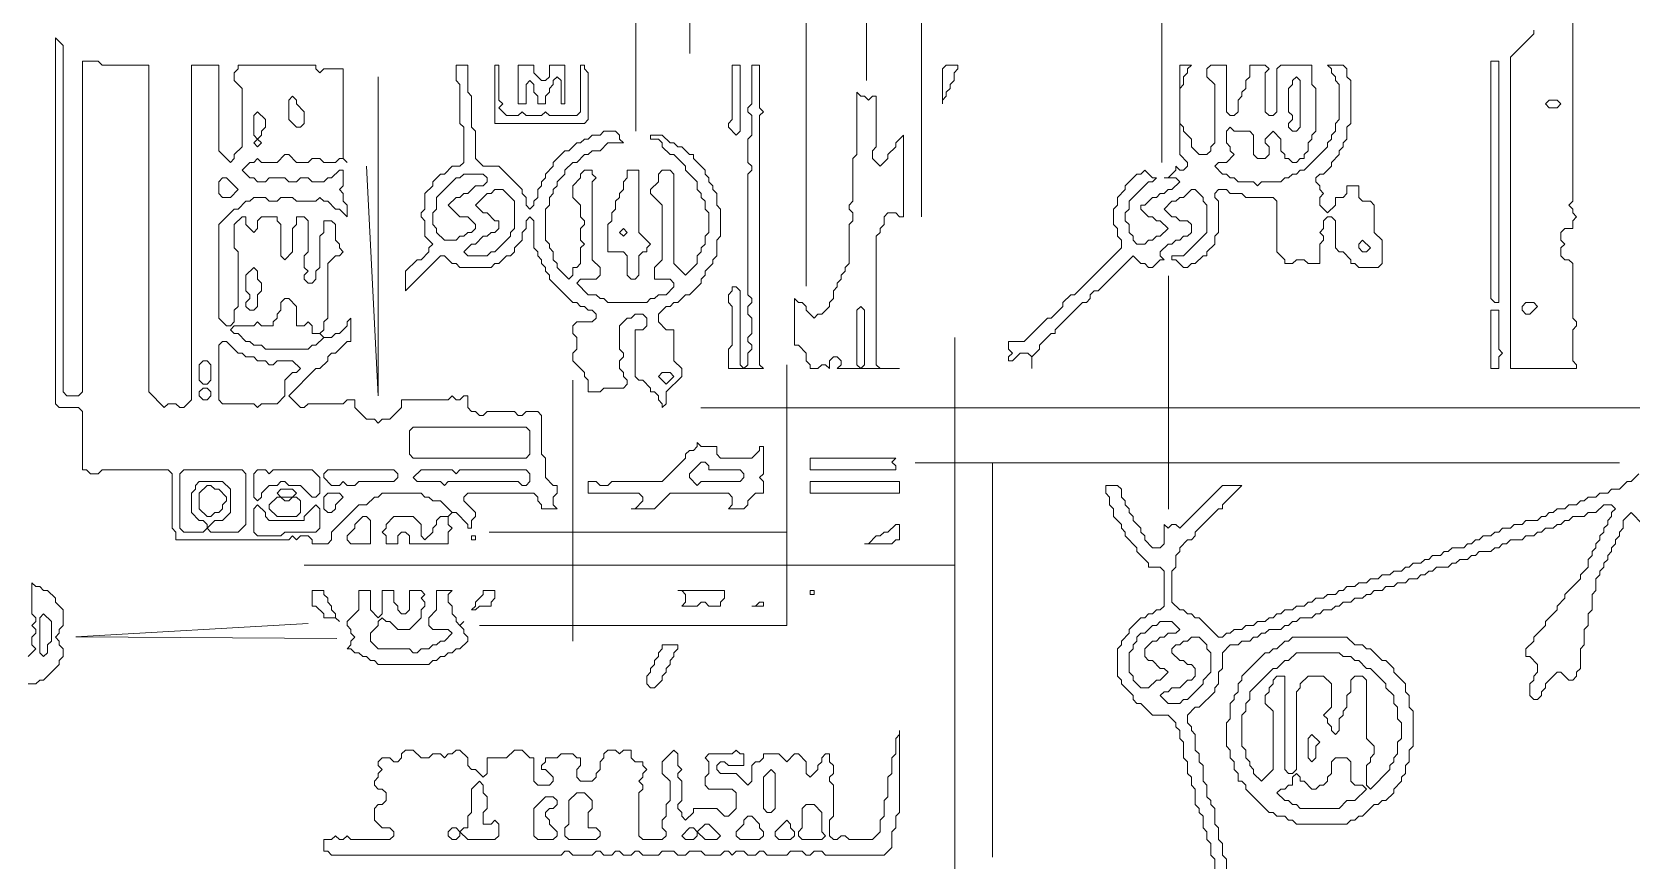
# Model space of a CAD drawing. Header units: millimetres. Extents: x 4 to 412, y 4 to 290.
# Drawn here: x 279.54 to 315.53, y 135.98 to 154.61 of the extents above; entities that cross this region are included whole.
import ezdxf

# ---------------------------------------------------------------- set-up
doc = ezdxf.new("R2010")
doc.units = ezdxf.units.MM
for name, color, linetype, lineweight in [('TRACE_CURVE', 6, 'Continuous', 0), ('TRACE_STRAIGHT', 5, 'Continuous', 0), ('TRACE_TEXT_SYMBOL', 6, 'Continuous', 0)]:
    doc.layers.add(name, color=color, linetype=linetype, lineweight=lineweight)

msp = doc.modelspace()

# ---------------------------------------------------------------- linework, layer by layer
at = {"layer": 'TRACE_CURVE', "color": 6}
for points in [[(313.341, 154.656), (313.341, 154.569), (312.815, 154.043), (312.815, 147.037), (314.304, 147.037), (314.304, 147.125), (314.217, 147.212), (314.217, 147.913), (314.304, 148.001), (314.304, 148.088), (314.217, 148.176), (314.217, 149.402), (314.129, 149.489), (314.042, 149.489), (313.954, 149.577), (313.954, 149.752), (314.042, 149.84), (313.954, 149.927), (313.954, 150.102), (314.042, 150.19), (314.217, 150.19), (314.217, 150.365), (314.304, 150.453), (314.217, 150.54), (314.217, 150.628), (314.129, 150.715), (314.217, 150.803), (314.217, 154.919)], [(304.583, 143.272), (304.496, 143.359), (304.496, 143.447), (304.321, 143.622), (304.321, 143.709), (304.233, 143.797), (304.233, 143.885), (304.146, 143.972), (304.146, 144.06), (304.058, 144.147), (304.058, 144.322), (303.97, 144.41), (303.708, 144.41), (303.708, 144.235), (303.795, 144.147), (303.795, 143.972), (303.883, 143.885), (303.883, 143.709), (304.058, 143.534), (304.058, 143.447), (304.146, 143.359), (304.146, 143.272), (304.408, 143.009), (304.408, 142.921), (304.671, 142.659), (304.671, 142.571), (304.934, 142.571), (305.021, 142.483), (305.021, 141.695), (304.934, 141.608), (304.846, 141.608), (304.759, 141.52), (304.671, 141.52), (304.583, 141.433), (304.496, 141.433), (304.233, 141.17), (304.233, 141.082), (304.058, 140.907), (304.058, 140.82), (303.97, 140.732), (303.97, 140.119), (304.058, 140.031), (304.058, 139.944), (304.321, 139.681), (304.321, 139.593), (304.408, 139.506), (304.496, 139.506), (304.759, 139.243), (305.109, 139.243), (305.284, 139.068), (305.284, 138.98), (305.372, 138.893), (305.372, 138.718), (305.459, 138.63), (305.459, 138.28), (305.547, 138.192), (305.547, 137.93), (305.634, 137.842), (305.634, 137.667), (305.722, 137.579), (305.722, 137.229), (305.81, 137.141), (305.81, 137.054), (305.897, 136.966)], [(309.926, 142.396), (309.838, 142.308), (309.663, 142.308), (309.575, 142.221), (309.4, 142.221), (309.312, 142.133), (309.137, 142.133), (309.05, 142.046), (308.962, 142.046), (308.875, 141.958), (308.699, 141.958), (308.612, 141.87), (308.437, 141.87), (308.349, 141.783), (308.262, 141.783), (308.174, 141.695), (307.999, 141.695), (307.911, 141.608), (307.736, 141.608), (307.649, 141.52), (307.561, 141.52), (307.473, 141.433), (307.386, 141.433), (307.298, 141.345), (307.123, 141.345), (307.036, 141.257), (306.86, 141.257), (306.773, 141.17), (306.598, 141.17), (306.51, 141.082), (306.423, 141.082), (306.335, 140.995), (306.247, 140.995), (305.81, 141.433), (305.722, 141.433), (305.634, 141.52), (305.547, 141.52), (305.459, 141.608), (305.372, 141.608), (305.196, 141.783), (305.196, 142.483), (305.284, 142.571), (305.284, 142.834), (305.372, 142.921), (305.372, 143.009), (305.547, 143.184), (305.634, 143.184), (305.722, 143.272), (305.722, 143.359), (306.247, 143.885), (306.335, 143.885), (306.335, 143.972), (306.773, 144.41), (306.335, 144.41), (305.372, 143.447), (305.284, 143.534), (305.196, 143.534), (305.109, 143.447), (305.021, 143.534), (305.021, 143.096), (304.934, 143.009), (304.759, 143.009), (304.583, 143.184), (304.583, 143.272)], [(315.705, 144.673), (315.53, 144.498), (315.443, 144.498), (315.268, 144.322), (315.092, 144.322), (315.005, 144.235), (314.83, 144.235), (314.742, 144.147), (314.567, 144.147), (314.479, 144.06), (314.392, 144.06), (314.304, 143.972), (314.129, 143.972), (314.042, 143.885), (313.866, 143.885), (313.779, 143.797), (313.691, 143.797), (313.604, 143.709), (313.516, 143.709), (313.428, 143.622), (313.166, 143.622), (313.078, 143.534), (312.903, 143.534), (312.815, 143.447), (312.64, 143.447), (312.553, 143.359), (312.465, 143.359), (312.378, 143.272), (312.202, 143.272), (312.115, 143.184), (312.027, 143.184), (311.94, 143.096), (311.852, 143.096), (311.765, 143.009), (311.502, 143.009), (311.414, 142.921), (311.327, 142.921), (311.239, 142.834), (311.064, 142.834), (310.976, 142.746), (310.889, 142.746), (310.801, 142.659), (310.626, 142.659), (310.539, 142.571), (310.451, 142.571), (310.363, 142.483), (310.188, 142.483), (310.101, 142.396), (309.926, 142.396)], [(312.64, 143.096), (312.728, 143.096), (312.815, 143.184), (313.078, 143.184), (313.166, 143.272), (313.341, 143.272), (313.428, 143.359), (313.516, 143.359), (313.604, 143.447), (313.779, 143.447), (313.866, 143.534), (313.954, 143.534), (314.042, 143.622), (314.129, 143.622), (314.217, 143.709), (314.479, 143.709), (314.567, 143.797), (314.742, 143.797), (314.917, 143.972), (315.092, 143.972), (315.18, 143.885), (315.092, 143.797), (315.092, 143.709), (315.005, 143.622), (315.005, 143.534), (314.917, 143.447), (314.917, 143.359), (314.83, 143.272), (314.83, 143.184), (314.742, 143.096), (314.742, 143.009), (314.655, 142.921), (314.655, 142.834), (314.567, 142.746), (314.567, 142.571), (314.392, 142.396), (314.392, 142.308), (314.042, 141.958), (314.042, 141.87), (313.866, 141.695), (313.866, 141.608), (313.604, 141.345), (313.604, 141.257), (313.341, 140.995), (313.341, 140.907), (313.166, 140.732), (313.166, 140.557), (313.253, 140.557), (313.428, 140.382), (313.428, 140.206), (313.341, 140.119), (313.341, 140.031), (313.253, 139.944), (313.253, 139.681), (313.341, 139.593), (313.428, 139.593), (313.516, 139.681), (313.516, 139.769), (313.604, 139.856), (313.604, 139.944), (313.866, 140.206), (313.954, 140.206), (314.129, 140.031), (314.217, 140.031)], [(314.217, 140.031), (314.304, 140.119), (314.304, 140.206), (314.392, 140.294), (314.392, 140.732), (314.479, 140.82), (314.479, 141.17), (314.567, 141.257), (314.567, 141.52), (314.655, 141.608), (314.655, 141.958), (314.742, 142.046), (314.742, 142.308), (314.83, 142.396), (314.83, 142.483), (314.917, 142.571), (314.917, 142.659), (315.005, 142.746), (315.005, 142.834), (315.092, 142.921), (315.092, 143.009), (315.18, 143.096), (315.18, 143.184), (315.268, 143.272), (315.268, 143.359), (315.355, 143.447), (315.355, 143.622), (315.53, 143.797), (315.793, 143.534)], [(305.634, 138.98), (305.547, 139.068), (305.547, 139.243), (305.722, 139.418), (305.81, 139.418), (306.16, 139.769), (306.16, 139.856), (306.247, 139.944), (306.247, 140.206), (306.335, 140.294), (306.335, 140.644), (306.51, 140.82), (306.685, 140.82), (306.773, 140.907), (306.948, 140.907), (307.036, 140.995), (307.123, 140.995), (307.211, 141.082), (307.298, 141.082), (307.386, 141.17), (307.649, 141.17), (307.736, 141.257), (307.824, 141.257), (307.911, 141.345), (307.999, 141.345), (308.086, 141.433), (308.349, 141.433), (308.437, 141.52), (308.524, 141.52), (308.612, 141.608), (308.787, 141.608), (308.875, 141.695), (308.962, 141.695), (309.05, 141.783), (309.225, 141.783), (309.312, 141.87), (309.488, 141.87), (309.575, 141.958), (309.663, 141.958), (309.75, 142.046), (309.926, 142.046), (310.013, 142.133), (310.188, 142.133), (310.276, 142.221), (310.451, 142.221), (310.539, 142.308), (310.714, 142.308), (310.801, 142.396), (310.889, 142.396), (310.976, 142.483), (311.064, 142.483), (311.152, 142.571), (311.414, 142.571), (311.502, 142.659), (311.589, 142.659), (311.677, 142.746), (311.852, 142.746), (311.94, 142.834), (312.027, 142.834), (312.115, 142.921), (312.378, 142.921), (312.465, 143.009), (312.553, 143.009), (312.64, 143.096)], [(306.423, 135.74), (306.423, 136.003), (306.335, 136.09), (306.335, 136.353), (306.247, 136.441), (306.247, 136.704), (306.16, 136.791), (306.16, 137.141), (306.072, 137.229), (306.072, 137.317), (305.985, 137.404), (305.985, 137.667), (305.897, 137.754), (305.897, 138.105), (305.81, 138.192), (305.81, 138.367), (305.722, 138.455), (305.722, 138.805), (305.634, 138.893), (305.634, 138.98)], [(305.897, 136.966), (305.897, 136.704), (305.985, 136.616), (305.985, 136.441), (306.072, 136.353), (306.072, 136.09), (306.16, 136.003), (306.16, 135.74)]]:
    msp.add_lwpolyline(points, dxfattribs=at)
for points in [[(313.604, 152.992), (313.691, 153.08), (313.866, 153.08), (313.954, 152.992), (313.866, 152.905), (313.691, 152.905)], [(313.078, 148.438), (313.166, 148.526), (313.341, 148.526), (313.428, 148.438), (313.253, 148.263), (313.166, 148.263), (313.078, 148.351)], [(304.846, 141.257), (304.934, 141.345), (305.196, 141.345), (305.372, 141.17), (305.284, 141.082), (305.109, 141.082), (305.021, 140.995), (304.934, 140.995), (304.846, 140.907), (304.759, 140.907), (304.583, 140.732), (304.583, 140.557), (304.671, 140.469), (304.759, 140.469), (304.934, 140.294), (305.021, 140.294), (305.109, 140.206), (304.934, 140.031), (304.846, 140.031), (304.671, 139.856), (304.496, 139.856), (304.321, 140.031), (304.321, 140.119), (304.233, 140.206), (304.233, 140.644), (304.321, 140.732), (304.321, 140.82), (304.408, 140.907), (304.408, 140.995), (304.496, 141.082), (304.583, 141.082), (304.759, 141.257)], [(305.547, 140.907), (305.634, 140.995), (305.81, 140.995), (305.985, 140.82), (305.985, 140.732), (306.072, 140.644), (306.072, 140.206), (305.897, 140.031), (305.897, 139.944), (305.547, 139.593), (305.459, 139.593), (305.372, 139.506), (305.109, 139.506), (304.934, 139.681), (305.021, 139.769), (305.109, 139.769), (305.196, 139.856), (305.372, 139.856), (305.547, 140.031), (305.634, 140.031), (305.722, 140.119), (305.722, 140.294), (305.634, 140.382), (305.547, 140.382), (305.459, 140.469), (305.372, 140.469), (305.196, 140.644), (305.196, 140.732), (305.284, 140.82), (305.372, 140.82), (305.459, 140.907)]]:
    msp.add_lwpolyline(points, close=True, dxfattribs=at)
at = {"layer": 'TRACE_STRAIGHT', "color": 5}
for p, q in [((296.96, 171.996), (296.96, 148.894)), ((304.973, 171.164), (304.973, 151.678)), ((293.131, 169.035), (293.131, 152.379)), ((294.343, 169.04), (294.343, 154.131)), ((298.325, 165.165), (298.325, 153.518)), ((299.557, 162.713), (299.557, 150.451)), ((287.331, 153.605), (287.331, 146.424)), ((287.069, 151.591), (287.331, 146.424)), ((305.118, 149.128), (305.118, 143.873)), ((300.311, 147.738), (300.311, 106.403)), ((296.527, 147.125), (296.527, 141.257)), ((291.71, 146.775), (291.71, 140.907)), ((294.593, 146.159), (322.799, 146.159)), ((299.417, 144.916), (315.268, 144.916)), ((301.16, 144.916), (301.16, 136.048)), ((289.827, 143.359), (296.527, 143.359)), ((285.667, 142.615), (300.311, 142.615)), ((280.526, 141.001), (285.755, 141.301)), ((289.608, 141.257), (296.527, 141.257)), ((280.526, 141.001), (286.396, 140.968))]:
    msp.add_line(p, q, dxfattribs=at)
at = {"layer": 'TRACE_TEXT_SYMBOL', "color": 6}
for points in [[(280.063, 154.481), (280.063, 146.249), (280.15, 146.162), (280.588, 146.162), (280.676, 146.074), (280.676, 144.76), (280.763, 144.76), (280.851, 144.673), (281.026, 144.673), (281.114, 144.76), (282.602, 144.76), (282.69, 144.673), (282.69, 143.447), (282.777, 143.359), (282.777, 143.184), (285.317, 143.184), (285.405, 143.272), (285.492, 143.184), (285.58, 143.272), (285.755, 143.272), (285.843, 143.184), (285.843, 143.096), (286.193, 143.096), (286.28, 143.184), (286.28, 143.359), (286.893, 143.972), (287.069, 143.972), (287.244, 144.147), (287.331, 144.147), (287.419, 144.235), (288.295, 144.235), (288.382, 144.147), (288.47, 144.147), (288.557, 144.06), (288.733, 144.06), (288.995, 143.797), (288.908, 143.709), (288.733, 143.709), (288.645, 143.622), (288.645, 143.534), (288.557, 143.447), (288.557, 143.359), (288.382, 143.184), (288.295, 143.272), (288.295, 143.534), (288.12, 143.709), (287.682, 143.709), (287.506, 143.534), (287.506, 143.447), (287.419, 143.359), (287.506, 143.272), (287.506, 143.096), (287.769, 143.096), (287.769, 143.272), (287.857, 143.359), (287.944, 143.359), (288.032, 143.272), (288.032, 143.096), (288.908, 143.096), (288.908, 143.359), (288.995, 143.447), (288.908, 143.534), (288.908, 143.709), (288.995, 143.797)], [(285.93, 153.868), (284.179, 153.868), (284.179, 153.781), (284.091, 153.693), (284.091, 153.518), (284.266, 153.343), (284.266, 152.029), (284.091, 151.854), (284.091, 151.766), (284.004, 151.679), (283.741, 151.941), (283.741, 153.868), (283.128, 153.868), (283.128, 146.337), (282.953, 146.162), (282.865, 146.162), (282.777, 146.249), (282.602, 146.249), (282.515, 146.162), (282.164, 146.512), (282.164, 153.868), (281.114, 153.868), (281.026, 153.956), (280.676, 153.956), (280.676, 146.512), (280.588, 146.424), (280.325, 146.424), (280.238, 146.512), (280.238, 154.306), (280.063, 154.481)], [(283.741, 148.176), (283.741, 150.278), (284.091, 150.628), (284.179, 150.628), (284.354, 150.803), (284.441, 150.803), (284.529, 150.891), (284.792, 150.891), (284.879, 150.803), (285.054, 150.803), (285.142, 150.891), (285.405, 150.891), (285.492, 150.803), (285.93, 150.803), (286.018, 150.891), (286.105, 150.803), (286.193, 150.803), (286.368, 150.628), (286.456, 150.628), (286.631, 150.453), (286.631, 150.715), (286.543, 150.803), (286.543, 150.978), (286.456, 151.066), (286.543, 151.153), (286.543, 151.504), (286.456, 151.504), (286.28, 151.328), (286.193, 151.328), (286.105, 151.241), (285.843, 151.241), (285.755, 151.328), (285.58, 151.328), (285.492, 151.241), (285.317, 151.241), (285.23, 151.328), (284.879, 151.328), (284.792, 151.241), (284.617, 151.241), (284.529, 151.328), (284.441, 151.328), (284.266, 151.504), (284.441, 151.679), (284.529, 151.679), (284.617, 151.766), (284.704, 151.679), (285.054, 151.679), (285.23, 151.854), (285.317, 151.854), (285.492, 151.679), (285.755, 151.679), (285.843, 151.766), (286.018, 151.766), (286.105, 151.679), (286.368, 151.679), (286.456, 151.766), (286.543, 151.766), (286.631, 151.679), (286.543, 151.766), (286.543, 153.781), (286.105, 153.781), (286.018, 153.693), (285.93, 153.781), (285.93, 153.868)], [(289.083, 153.868), (289.083, 153.518), (289.17, 153.43), (289.17, 152.554), (289.258, 152.467), (289.258, 151.679), (289.17, 151.591), (288.995, 151.591), (288.82, 151.416), (288.733, 151.416), (288.557, 151.241), (288.557, 151.153), (288.382, 150.978), (288.382, 150.628), (288.295, 150.54), (288.295, 150.453), (288.382, 150.365), (288.382, 150.015), (288.557, 149.84), (288.47, 149.752), (288.47, 149.665), (288.295, 149.489), (288.207, 149.489), (287.944, 149.227), (287.944, 148.789), (288.733, 149.577), (288.82, 149.577), (288.995, 149.402), (289.083, 149.402), (289.17, 149.314), (289.871, 149.314), (289.959, 149.402), (290.046, 149.402), (290.221, 149.577), (290.309, 149.577), (290.396, 149.665), (290.396, 149.752), (290.572, 149.927), (290.572, 150.102), (290.659, 150.19), (290.659, 150.365), (290.747, 150.453), (290.834, 150.365), (290.834, 149.752), (290.922, 149.665), (290.922, 149.577), (291.009, 149.489), (291.009, 149.402), (291.097, 149.314), (291.097, 149.227), (291.185, 149.139), (291.185, 149.051), (291.71, 148.526), (291.798, 148.526), (291.885, 148.438), (291.973, 148.438), (292.06, 148.351), (292.148, 148.351), (292.236, 148.263), (292.236, 148.176), (292.148, 148.088), (291.798, 148.088), (291.71, 148.001), (291.71, 147.825)], [(291.973, 152.204), (291.885, 152.117), (291.798, 152.117), (291.622, 151.941), (291.535, 151.941), (291.272, 151.679), (291.272, 151.591), (291.097, 151.416), (291.097, 151.328), (291.009, 151.241), (291.009, 151.153), (290.922, 151.066), (290.922, 150.891), (290.834, 150.803), (290.834, 150.715), (290.747, 150.628), (290.659, 150.715), (290.659, 150.891), (290.572, 150.978), (290.572, 151.066), (290.046, 151.591), (289.696, 151.591), (289.521, 151.766), (289.521, 152.379), (289.433, 152.467), (289.433, 153.167), (289.346, 153.255), (289.346, 153.868), (289.083, 153.868)], [(305.372, 153.868), (305.372, 151.854), (305.547, 151.679), (305.547, 151.591), (305.459, 151.504), (305.372, 151.504), (305.284, 151.591), (305.284, 151.504), (305.109, 151.328), (305.021, 151.328), (305.284, 151.328), (305.372, 151.241), (305.196, 151.066), (305.109, 151.066), (305.021, 150.978), (304.934, 150.978), (304.846, 150.891), (304.759, 150.891), (304.583, 150.715), (304.496, 150.715), (304.496, 150.628), (304.671, 150.453), (304.759, 150.453), (304.846, 150.365), (304.934, 150.365), (305.109, 150.19), (304.934, 150.015), (304.846, 150.015), (304.759, 149.927), (304.671, 149.927), (304.583, 149.84), (304.408, 149.84), (304.321, 149.927), (304.321, 150.015), (304.233, 150.102), (304.233, 150.278), (304.146, 150.365), (304.146, 150.54), (304.233, 150.628), (304.233, 150.803), (304.671, 151.241), (304.759, 151.241), (304.846, 151.328), (304.759, 151.328), (304.583, 151.504), (304.496, 151.416), (304.408, 151.416), (304.146, 151.153), (304.146, 151.066), (303.97, 150.891), (303.97, 150.715), (303.883, 150.628), (303.883, 150.278), (303.97, 150.19), (303.97, 150.015), (304.058, 149.927), (304.058, 149.752), (303.007, 148.701), (302.92, 148.701), (302.744, 148.526), (302.744, 148.438), (302.482, 148.176), (302.394, 148.176), (301.869, 147.65)], [(307.649, 151.941), (307.736, 151.854), (307.736, 151.766), (307.824, 151.766), (307.911, 151.679), (307.999, 151.679), (308.086, 151.766), (308.174, 151.766), (308.174, 151.854), (308.262, 151.941), (308.262, 152.117), (308.349, 152.204), (308.349, 152.292), (308.437, 152.379), (308.437, 153.343), (308.349, 153.43), (308.349, 153.868), (307.649, 153.868), (307.561, 153.781), (307.561, 152.817), (307.473, 152.73), (307.386, 152.73), (307.298, 152.817), (307.298, 153.693), (307.386, 153.781), (307.298, 153.868), (306.948, 153.868), (306.948, 153.605), (306.86, 153.518), (306.86, 153.343), (306.773, 153.255), (306.773, 153.167), (306.685, 153.08), (306.685, 152.817), (306.598, 152.73), (306.51, 152.73), (306.423, 152.817), (306.423, 153.868), (306.072, 153.868), (305.985, 153.781), (305.985, 153.605), (306.16, 153.43), (306.16, 152.117), (306.072, 152.029), (306.072, 151.941), (305.985, 151.854), (305.81, 151.854), (305.634, 152.029), (305.634, 152.204), (305.459, 152.379), (305.459, 152.467), (305.372, 152.554), (305.372, 153.343), (305.459, 153.43), (305.459, 153.605), (305.547, 153.693), (305.547, 153.781), (305.634, 153.868), (305.372, 153.868)], [(308.612, 151.416), (308.787, 151.591), (308.787, 151.679), (308.962, 151.854), (308.962, 151.941), (309.05, 152.029), (309.05, 152.117), (309.137, 152.204), (309.137, 152.467), (309.225, 152.554), (309.225, 153.518), (309.137, 153.605), (309.137, 153.781), (309.05, 153.868), (308.699, 153.868), (308.787, 153.781), (308.787, 153.693), (308.875, 153.605), (308.875, 153.518), (308.962, 153.43), (308.962, 152.642), (308.875, 152.554), (308.875, 152.379), (308.787, 152.292), (308.787, 152.204), (308.699, 152.117), (308.699, 152.029), (308.174, 151.504), (308.086, 151.504), (307.999, 151.416), (307.911, 151.416), (307.824, 151.328), (307.736, 151.328), (307.649, 151.241), (307.211, 151.241), (307.123, 151.153), (307.036, 151.241), (306.685, 151.241), (306.598, 151.328), (306.51, 151.328), (306.423, 151.416), (306.335, 151.416), (306.16, 151.591), (306.247, 151.679), (306.423, 151.679), (306.598, 151.854), (306.51, 151.941), (306.51, 152.029), (306.423, 152.117), (306.423, 152.379), (306.51, 152.467), (306.598, 152.379), (306.948, 152.379), (307.036, 152.292), (307.036, 151.854), (307.123, 151.766), (307.298, 151.766), (307.386, 151.854), (307.386, 152.029), (307.298, 152.117), (307.298, 152.204), (307.473, 152.379), (307.649, 152.204), (307.649, 151.941)], [(298.103, 153.255), (298.103, 151.854), (298.015, 151.766), (298.015, 150.803), (297.928, 150.715), (297.928, 150.628), (298.015, 150.54), (298.015, 150.365), (297.928, 150.278), (297.928, 149.402), (297.84, 149.314), (297.84, 149.227), (297.753, 149.139), (297.753, 149.051), (297.665, 148.964), (297.665, 148.876), (297.578, 148.789), (297.578, 148.614), (297.49, 148.526), (297.49, 148.438), (297.315, 148.263), (297.227, 148.263), (297.14, 148.176), (296.965, 148.351), (296.965, 148.438), (296.877, 148.526), (296.789, 148.526), (296.702, 148.614), (296.702, 147.563), (296.789, 147.563), (296.965, 147.388), (296.965, 147.212), (297.052, 147.125), (297.052, 147.037), (297.227, 147.037), (297.315, 147.125), (297.402, 147.125), (297.49, 147.037), (297.49, 147.212), (297.578, 147.3), (297.665, 147.3), (297.753, 147.212), (297.753, 147.125), (297.665, 147.037), (299.066, 147.037), (298.628, 147.037), (298.541, 147.125), (298.541, 150.015), (298.628, 150.102), (298.628, 150.19), (298.716, 150.278), (298.716, 150.453), (298.804, 150.54), (298.979, 150.54), (299.066, 150.453), (299.154, 150.453), (299.154, 152.292), (298.979, 152.117), (298.979, 152.029), (298.804, 151.854), (298.804, 151.766), (298.628, 151.591), (298.453, 151.766), (298.453, 151.941)], [(298.453, 151.941), (298.541, 152.029), (298.541, 153.167), (298.453, 153.167), (298.366, 153.08), (298.278, 153.167), (298.191, 153.167), (298.103, 153.255)], [(292.411, 148.614), (292.323, 148.614), (292.236, 148.701), (292.06, 148.701), (291.798, 148.964), (291.885, 149.051), (292.236, 149.051), (292.323, 149.139), (292.323, 149.314), (292.148, 149.489), (292.148, 151.241), (292.236, 151.328), (292.148, 151.416), (292.148, 151.504), (291.973, 151.504), (291.885, 151.416), (291.885, 151.328), (291.71, 151.153), (291.71, 150.891), (291.885, 150.715), (291.885, 150.453), (291.973, 150.365), (291.973, 150.278), (291.885, 150.19), (291.885, 149.927), (291.973, 149.84), (291.885, 149.752), (291.885, 149.402), (291.798, 149.314), (291.71, 149.314), (291.71, 149.139), (291.622, 149.051), (291.36, 149.314), (291.36, 149.402), (291.272, 149.489), (291.272, 149.665), (291.185, 149.752), (291.185, 149.84), (291.097, 149.927), (291.097, 150.628), (291.185, 150.715), (291.185, 150.891), (291.272, 150.978), (291.272, 151.066), (291.36, 151.153), (291.36, 151.241), (291.535, 151.416), (291.535, 151.504), (291.71, 151.679), (291.798, 151.679), (291.973, 151.854), (292.06, 151.854), (292.148, 151.941), (292.323, 151.941), (292.498, 152.117), (292.849, 152.117), (292.761, 152.204), (292.761, 152.292), (292.673, 152.379), (292.411, 152.379), (292.323, 152.292), (292.148, 152.292), (292.06, 152.204), (291.973, 152.204)], [(295.038, 150.015), (295.038, 150.628), (294.95, 150.715), (294.95, 150.978), (294.863, 151.066), (294.863, 151.153), (294.775, 151.241), (294.775, 151.328), (294.688, 151.416), (294.688, 151.504), (294.425, 151.766), (294.425, 151.854), (294.337, 151.854), (294.162, 152.029), (294.075, 152.029), (293.987, 152.117), (293.899, 152.117), (293.724, 152.292), (293.462, 152.292), (293.462, 152.204), (293.637, 152.204), (293.724, 152.117), (293.724, 152.029), (293.899, 151.854), (293.987, 151.854), (294.25, 151.591), (294.25, 151.504), (294.512, 151.241), (294.512, 151.066), (294.6, 150.978), (294.6, 150.891), (294.688, 150.803), (294.688, 150.628), (294.775, 150.54), (294.775, 150.102), (294.688, 150.015), (294.688, 149.84), (294.6, 149.752), (294.6, 149.665), (294.512, 149.577), (294.512, 149.402), (294.25, 149.139), (293.987, 149.402), (293.987, 151.416), (293.899, 151.504), (293.724, 151.504), (293.637, 151.416), (293.637, 151.241), (293.462, 151.066), (293.462, 150.978), (293.724, 150.715), (293.724, 149.489), (293.549, 149.314), (293.549, 149.051), (293.899, 149.051), (293.987, 148.964), (293.987, 148.876), (293.812, 148.701), (293.637, 148.701), (293.549, 148.614), (293.462, 148.614), (293.374, 148.526), (292.498, 148.526), (292.411, 148.614)], [(305.897, 149.577), (305.985, 149.577), (305.985, 149.665), (306.16, 149.84), (306.16, 150.015), (306.247, 150.102), (306.247, 150.803), (306.16, 150.891), (306.16, 150.978), (306.247, 151.066), (306.423, 151.066), (306.51, 150.978), (306.773, 150.978), (306.86, 150.891), (307.473, 150.891), (307.561, 150.803), (307.561, 149.665), (307.736, 149.489), (307.736, 149.402), (307.911, 149.402), (307.999, 149.489), (308.174, 149.489), (308.262, 149.402), (308.524, 149.402), (308.524, 149.84), (308.612, 149.927), (308.612, 150.015), (308.524, 150.102), (308.612, 150.19), (308.612, 150.365), (308.699, 150.453), (308.787, 150.453), (308.875, 150.365), (308.875, 149.752), (308.962, 149.665), (309.05, 149.665), (309.225, 149.489), (309.225, 149.402), (309.312, 149.402), (309.4, 149.314), (309.838, 149.314), (309.926, 149.402), (309.926, 149.927), (309.75, 150.102), (309.75, 150.715), (309.663, 150.803), (309.488, 150.803), (309.4, 150.891), (309.4, 151.153), (309.137, 151.153), (309.137, 150.978), (309.05, 150.891), (308.875, 150.891), (308.875, 150.715), (308.699, 150.54), (308.524, 150.715), (308.524, 150.891), (308.612, 150.978), (308.524, 151.066), (308.524, 151.153), (308.437, 151.241), (308.437, 151.328), (308.524, 151.416), (308.612, 151.416)], [(301.869, 147.65), (301.518, 147.65), (301.518, 147.475), (301.606, 147.388), (301.518, 147.3), (301.518, 147.212), (301.606, 147.212), (301.781, 147.388), (301.956, 147.388), (302.044, 147.3), (302.044, 147.037), (302.044, 147.3), (302.219, 147.475), (302.219, 147.563), (302.482, 147.825), (302.569, 147.825), (302.569, 147.913), (303.182, 148.526), (303.27, 148.526), (303.357, 148.614), (303.357, 148.701), (303.445, 148.789), (303.533, 148.789), (304.321, 149.577), (304.496, 149.402), (304.583, 149.402), (304.671, 149.314), (304.759, 149.314), (304.934, 149.489), (305.021, 149.489), (304.934, 149.577), (304.934, 149.665), (305.109, 149.84), (305.196, 149.84), (305.284, 149.927), (305.372, 149.927), (305.459, 150.015), (305.547, 150.015), (305.634, 150.102), (305.634, 150.278), (305.547, 150.365), (305.372, 150.365), (305.284, 150.453), (305.196, 150.453), (305.021, 150.628), (305.196, 150.803), (305.284, 150.803), (305.372, 150.891), (305.459, 150.891), (305.634, 151.066), (305.722, 151.066), (305.897, 150.891), (305.897, 150.803), (305.985, 150.715), (305.985, 150.102), (305.459, 149.577), (305.196, 149.577), (305.196, 149.489), (305.284, 149.489), (305.459, 149.314), (305.547, 149.314), (305.634, 149.402), (305.722, 149.402), (305.897, 149.577)], [(286.368, 147.388), (286.631, 147.65), (286.718, 147.65), (286.718, 148.176), (286.631, 148.088), (286.631, 148.001), (286.456, 147.825), (286.368, 147.825), (286.28, 147.738), (286.105, 147.738), (286.018, 147.825), (286.105, 147.913), (286.105, 148.088), (286.193, 148.176), (286.193, 149.402), (286.368, 149.577), (286.456, 149.577), (286.543, 149.665), (286.456, 149.752), (286.456, 149.84), (286.368, 149.927), (286.368, 150.278), (286.28, 150.365), (286.105, 150.365), (286.105, 150.102), (286.018, 150.015), (286.018, 149.314), (285.93, 149.227), (285.93, 149.051), (285.843, 148.964), (285.755, 148.964), (285.667, 149.051), (285.667, 149.139), (285.755, 149.227), (285.667, 149.314), (285.667, 149.577), (285.755, 149.665), (285.755, 150.365), (285.667, 150.453), (285.492, 150.453), (285.492, 150.278), (285.405, 150.19), (285.405, 149.665), (285.23, 149.489), (285.142, 149.577), (285.142, 150.278), (285.054, 150.365), (285.054, 150.453), (284.704, 150.453), (284.617, 150.365), (284.617, 150.19), (284.529, 150.102), (284.354, 150.278), (284.354, 150.453), (284.266, 150.453), (284.091, 150.278), (284.091, 149.752), (284.179, 149.665), (284.179, 148.438), (284.091, 148.351), (284.091, 148.088), (284.004, 148.001), (283.916, 148.001), (283.741, 148.176)], [(291.71, 147.825), (291.798, 147.738), (291.798, 147.475), (291.71, 147.388), (291.71, 147.212), (291.973, 146.95), (291.973, 146.862), (292.06, 146.775), (292.06, 146.512), (292.323, 146.512), (292.411, 146.599), (292.849, 146.599), (292.936, 146.687), (292.936, 146.775), (292.849, 146.862), (292.849, 146.95), (292.761, 147.037), (292.761, 147.212), (292.849, 147.3), (292.849, 147.388), (292.761, 147.475), (292.761, 148.001), (292.936, 148.176), (293.024, 148.176), (293.111, 148.263), (293.286, 148.263), (293.374, 148.176), (293.374, 148.001), (293.286, 147.913), (293.111, 147.913), (293.111, 146.862), (293.199, 146.775), (293.286, 146.775), (293.462, 146.599), (293.462, 146.512), (293.549, 146.512), (293.637, 146.424), (293.637, 146.337), (293.724, 146.249), (293.724, 146.162), (293.812, 146.249), (293.812, 146.512), (294.162, 146.862), (294.162, 147.037), (293.987, 147.212), (293.987, 147.913), (293.812, 147.913), (293.637, 148.088), (293.637, 148.263), (293.812, 148.438), (293.899, 148.438), (293.987, 148.526), (294.075, 148.526), (294.25, 148.701), (294.337, 148.701), (294.6, 148.964), (294.6, 149.051), (294.688, 149.139), (294.688, 149.227), (294.863, 149.402), (294.863, 149.489), (294.95, 149.577), (294.95, 149.927), (295.038, 150.015)], [(288.995, 143.797), (289.083, 143.797), (289.346, 143.534), (289.346, 143.447), (289.433, 143.447), (289.433, 143.622), (289.521, 143.709), (289.521, 143.797), (289.258, 144.06), (289.258, 144.147), (289.346, 144.235), (290.834, 144.235), (290.922, 144.147), (290.922, 144.06), (291.009, 143.972), (291.009, 143.885), (291.36, 143.885), (291.272, 143.972), (291.272, 144.147), (291.36, 144.235), (291.36, 144.41), (291.272, 144.41), (291.097, 144.585), (291.097, 145.023), (291.009, 145.111), (291.009, 145.986), (290.922, 146.074), (290.659, 146.074), (290.572, 145.986), (290.484, 145.986), (290.396, 146.074), (289.783, 146.074), (289.696, 145.986), (289.608, 145.986), (289.521, 146.074), (289.433, 146.074), (289.346, 146.162), (289.346, 146.424), (289.258, 146.424), (289.17, 146.337), (289.083, 146.337), (288.995, 146.424), (288.908, 146.337), (287.857, 146.337), (287.857, 146.162), (287.594, 145.899), (287.419, 145.899), (287.331, 145.811), (287.244, 145.899), (287.069, 145.899), (286.806, 146.162), (286.806, 146.337), (286.631, 146.337), (286.543, 146.249), (285.755, 146.249), (285.667, 146.162), (285.58, 146.162), (285.317, 146.424), (285.93, 147.037), (286.018, 147.037), (286.193, 147.212), (286.193, 147.3), (286.28, 147.388), (286.368, 147.388)], [(279.45, 139.944), (279.625, 139.944), (279.712, 140.031), (279.8, 140.031), (280.15, 140.382), (280.15, 140.469), (280.238, 140.557), (280.238, 140.732), (280.15, 140.82), (280.15, 140.907), (280.063, 140.995), (280.15, 141.082), (280.15, 141.17), (280.238, 141.257), (280.238, 141.608), (280.063, 141.783), (280.063, 141.87), (279.888, 142.046), (279.8, 142.046), (279.712, 142.133), (279.625, 142.133), (279.537, 142.221), (279.537, 141.52), (279.625, 141.433), (279.625, 141.345), (279.537, 141.257), (279.625, 141.17), (279.625, 141.082), (279.537, 140.995), (279.537, 140.82), (279.625, 140.732), (279.45, 140.557)], [(286.893, 142.046), (286.893, 141.608), (286.631, 141.345), (286.631, 141.257), (286.718, 141.17), (286.718, 141.082), (286.806, 140.995), (286.718, 140.907), (286.718, 140.82), (286.631, 140.732), (286.718, 140.732), (286.806, 140.644), (286.893, 140.644), (286.981, 140.557), (287.069, 140.557), (287.156, 140.469), (287.244, 140.469), (287.331, 140.382), (288.47, 140.382), (288.557, 140.469), (288.645, 140.469), (288.733, 140.557), (288.82, 140.557), (288.908, 140.644), (288.995, 140.644), (289.083, 140.732), (289.17, 140.732), (289.346, 140.907), (289.346, 140.995), (289.258, 141.082), (289.258, 141.17), (289.17, 141.257), (289.258, 141.345), (289.17, 141.257), (289.083, 141.345), (289.083, 141.433), (288.995, 141.52), (288.995, 141.695), (288.908, 141.783), (288.908, 141.958), (288.995, 142.046), (288.645, 142.046), (288.645, 141.608), (288.47, 141.433), (288.47, 141.257), (288.557, 141.17), (288.908, 141.17), (288.995, 141.082), (288.82, 140.907), (288.733, 140.907), (288.645, 140.82), (288.557, 140.82), (288.47, 140.732), (288.295, 140.732), (288.207, 140.644), (288.12, 140.644), (288.032, 140.732), (287.331, 140.732), (287.156, 140.907), (287.156, 141.082), (287.331, 141.257), (287.331, 141.345), (287.419, 141.433), (287.506, 141.345)], [(287.506, 141.345), (287.594, 141.345), (287.769, 141.17), (288.032, 141.17), (288.295, 141.433), (288.295, 141.608), (288.382, 141.695), (288.382, 141.783), (288.295, 141.87), (288.382, 141.958), (288.295, 142.046), (288.032, 142.046), (288.032, 141.608), (287.944, 141.52), (287.857, 141.52), (287.769, 141.608), (287.769, 141.695), (287.682, 141.783), (287.682, 142.046), (287.419, 142.046), (287.419, 141.52), (287.331, 141.433), (287.156, 141.608), (287.156, 142.046), (286.893, 142.046)], [(307.911, 140.995), (307.824, 140.907), (307.736, 140.907), (307.561, 140.732), (307.473, 140.732), (307.386, 140.644), (307.298, 140.644), (306.773, 140.119), (306.773, 140.031), (306.685, 139.944), (306.685, 139.769), (306.598, 139.681), (306.598, 139.593), (306.51, 139.506), (306.51, 139.156), (306.423, 139.068), (306.423, 138.543), (306.51, 138.455), (306.51, 138.28), (306.598, 138.192), (306.598, 138.017), (306.685, 137.93), (306.685, 137.754), (306.773, 137.754), (306.86, 137.667), (306.86, 137.579), (307.386, 137.054), (307.473, 137.054), (307.561, 136.966), (307.736, 136.966), (307.824, 136.879), (307.911, 136.879), (307.999, 136.791), (309.137, 136.791), (309.225, 136.879), (309.312, 136.879), (309.4, 136.966), (309.488, 136.966), (309.75, 137.229), (309.838, 137.229), (309.926, 137.317), (310.013, 137.317), (310.188, 137.492), (310.188, 137.579), (310.363, 137.754), (310.363, 137.842), (310.451, 137.93), (310.451, 138.105), (310.539, 138.192), (310.539, 138.455), (310.626, 138.543), (310.626, 139.331), (310.539, 139.418), (310.539, 139.681), (310.451, 139.769), (310.451, 139.944), (310.188, 140.206), (310.188, 140.294), (310.013, 140.469), (309.926, 140.469), (309.663, 140.732), (309.575, 140.732), (309.488, 140.82), (309.312, 140.82)], [(309.312, 140.82), (309.137, 140.995), (307.911, 140.995)], [(307.386, 139.769), (307.298, 139.681), (307.298, 139.506), (307.473, 139.331), (307.473, 138.017), (307.211, 137.754), (307.036, 137.93), (307.036, 138.017), (306.948, 138.105), (306.948, 138.192), (306.86, 138.28), (306.86, 138.455), (306.773, 138.543), (306.773, 139.243), (306.86, 139.331), (306.86, 139.506), (306.948, 139.593), (306.948, 139.769), (307.473, 140.294), (307.561, 140.294), (307.736, 140.469), (307.824, 140.469), (307.999, 140.644)], [(307.999, 140.644), (308.962, 140.644), (309.05, 140.557), (309.225, 140.557), (309.312, 140.469), (309.4, 140.469), (309.575, 140.294), (309.663, 140.294), (310.013, 139.944), (310.013, 139.856), (310.188, 139.681), (310.188, 139.506), (310.276, 139.418), (310.276, 139.156), (310.363, 139.068), (310.363, 138.718), (310.276, 138.63), (310.276, 138.367), (310.188, 138.28), (310.188, 138.192), (310.101, 138.105), (310.101, 138.017), (309.663, 137.579), (309.575, 137.667), (309.575, 138.105), (309.663, 138.192), (309.663, 138.28), (309.75, 138.367), (309.75, 138.543), (309.575, 138.718), (309.575, 140.031), (309.488, 140.119), (309.312, 140.119), (309.225, 140.031), (309.225, 139.769), (309.137, 139.681), (309.137, 139.418), (309.05, 139.331), (309.05, 139.243), (308.962, 139.156), (308.962, 138.893), (308.875, 138.805), (308.787, 138.893), (308.787, 138.98), (308.699, 139.068), (308.699, 139.156), (308.612, 139.243), (308.787, 139.418), (308.787, 139.944), (308.612, 140.119), (308.262, 140.119), (308.086, 139.944), (308.086, 139.856), (307.999, 139.769), (307.999, 138.017), (307.911, 137.93), (307.824, 137.93), (307.736, 138.017), (307.736, 140.119), (307.561, 140.119), (307.473, 140.031), (307.473, 139.944), (307.386, 139.856), (307.386, 139.769)], [(287.682, 136.528), (287.594, 136.441), (286.718, 136.441), (286.631, 136.528), (286.543, 136.441), (286.456, 136.441), (286.368, 136.528), (286.28, 136.441), (286.105, 136.441), (286.105, 136.178), (286.193, 136.178), (286.28, 136.09), (291.447, 136.09), (291.535, 136.178), (291.622, 136.178), (291.71, 136.09), (292.148, 136.09), (292.236, 136.178), (292.323, 136.178), (292.411, 136.09), (292.586, 136.09), (292.673, 136.178), (292.761, 136.178), (292.849, 136.09), (293.024, 136.09), (293.111, 136.178), (293.199, 136.178), (293.286, 136.09), (293.637, 136.09), (293.724, 136.178), (293.987, 136.178), (294.075, 136.09), (294.25, 136.09), (294.337, 136.178), (294.6, 136.178), (294.688, 136.09), (295.038, 136.09), (295.125, 136.178), (295.213, 136.178), (295.301, 136.09), (295.388, 136.178), (295.563, 136.178), (295.651, 136.09), (295.826, 136.09), (295.914, 136.178), (296.001, 136.178), (296.089, 136.09), (296.527, 136.09), (296.614, 136.178), (296.877, 136.178), (296.965, 136.09), (297.052, 136.09), (297.14, 136.178), (297.315, 136.178), (297.402, 136.09), (298.716, 136.09), (298.891, 136.266), (298.891, 136.616), (298.979, 136.704), (298.979, 136.966), (299.066, 137.054), (299.066, 138.893)], [(299.066, 138.893), (299.066, 138.805), (298.979, 138.718), (298.979, 138.367), (298.891, 138.28), (298.891, 137.93), (298.804, 137.842), (298.804, 137.404), (298.716, 137.317), (298.716, 136.966), (298.628, 136.879), (298.628, 136.616), (298.453, 136.441), (297.928, 136.441), (297.84, 136.528), (297.753, 136.528), (297.665, 136.441), (297.578, 136.441), (297.49, 136.528), (297.49, 136.879), (297.578, 136.966), (297.578, 137.667), (297.49, 137.754), (297.49, 137.842), (297.578, 137.93), (297.578, 138.105), (297.49, 138.192), (297.49, 138.367), (297.402, 138.367), (297.315, 138.28), (297.315, 138.192), (297.227, 138.105), (297.227, 138.017), (297.052, 137.842), (296.965, 137.93), (296.965, 138.192), (296.789, 138.367), (296.702, 138.367), (296.527, 138.192), (296.351, 138.367), (296.001, 138.367), (296.001, 138.28), (295.914, 138.192), (295.826, 138.192), (295.738, 138.105), (295.738, 137.754), (295.651, 137.667), (295.388, 137.93), (295.038, 137.93), (294.95, 138.017), (294.95, 138.105), (295.038, 138.192), (295.125, 138.192), (295.213, 138.105), (295.563, 138.105), (295.563, 138.367), (295.476, 138.367), (295.388, 138.455), (295.301, 138.367), (294.775, 138.367), (294.688, 138.28), (294.775, 138.192), (294.775, 137.93), (294.688, 137.842)], [(291.885, 138.105), (291.885, 138.28), (291.798, 138.28), (291.71, 138.367), (291.447, 138.367), (291.36, 138.28), (291.097, 138.28), (291.097, 138.192), (291.009, 138.105), (291.009, 138.017), (291.097, 138.017), (291.272, 137.842), (291.272, 137.754), (291.185, 137.667), (290.922, 137.667), (290.834, 137.754), (290.834, 138.28), (290.747, 138.28), (290.572, 138.455), (290.396, 138.455), (290.221, 138.28), (289.783, 138.28), (289.783, 137.93), (289.696, 137.842), (289.521, 138.017), (289.433, 138.017), (289.346, 138.105), (289.346, 138.28), (289.17, 138.455), (289.083, 138.455), (288.995, 138.367), (288.908, 138.367), (288.82, 138.28), (288.733, 138.367), (288.557, 138.367), (288.47, 138.28), (288.295, 138.28), (288.12, 138.455), (287.944, 138.455), (287.857, 138.367), (287.857, 138.28), (287.769, 138.192), (287.682, 138.192), (287.594, 138.28), (287.419, 138.28), (287.331, 138.192), (287.331, 138.105), (287.419, 138.017), (287.331, 137.93), (287.331, 137.842), (287.244, 137.754), (287.244, 137.667), (287.331, 137.579), (287.419, 137.579), (287.506, 137.492), (287.506, 137.317), (287.419, 137.229), (287.331, 137.229), (287.244, 137.141), (287.244, 136.879), (287.419, 136.704), (287.594, 136.704), (287.682, 136.616), (287.682, 136.528)], [(294.688, 137.842), (294.688, 137.667), (294.775, 137.579), (295.301, 137.579), (295.388, 137.492), (295.388, 137.141), (295.213, 136.966), (295.125, 136.966), (294.95, 137.141), (294.425, 137.141), (294.425, 137.054), (294.25, 136.879), (294.162, 136.966), (294.162, 137.054), (294.075, 137.141), (294.075, 137.229), (294.162, 137.317), (294.162, 137.754), (294.075, 137.842), (294.075, 137.93), (294.162, 138.017), (294.075, 138.105), (294.075, 138.367), (293.987, 138.455), (293.724, 138.192), (293.724, 137.93), (293.899, 137.754), (293.899, 137.317), (293.812, 137.229), (293.812, 136.966), (293.724, 136.879), (293.724, 136.704), (293.812, 136.616), (293.812, 136.528), (293.724, 136.441), (293.286, 136.441), (293.199, 136.528), (293.199, 137.492), (293.286, 137.579), (293.286, 137.667), (293.199, 137.754), (293.286, 137.842), (293.286, 137.93), (293.374, 138.017), (293.286, 138.105), (293.286, 138.192), (293.111, 138.192), (293.024, 138.28), (293.024, 138.455), (292.849, 138.455), (292.761, 138.367), (292.673, 138.455), (292.498, 138.455), (292.411, 138.367), (292.411, 138.28), (292.323, 138.192), (292.323, 138.017), (292.236, 137.93), (292.236, 137.842), (292.148, 137.754), (291.885, 137.754), (291.798, 137.842), (291.798, 138.017), (291.885, 138.105)]]:
    msp.add_lwpolyline(points, dxfattribs=at)
for points in [[(289.959, 153.868), (289.959, 152.554), (291.973, 152.554), (292.06, 152.642), (292.06, 153.693), (291.973, 153.781), (291.973, 153.868), (291.885, 153.868), (291.885, 152.817), (291.798, 152.73), (291.185, 152.73), (291.097, 152.817), (291.009, 152.73), (290.659, 152.73), (290.572, 152.817), (290.484, 152.73), (290.221, 152.73), (290.046, 152.905), (290.134, 152.992), (290.046, 153.08), (290.046, 153.868)], [(290.484, 153.868), (290.484, 152.992), (290.659, 152.992), (290.659, 153.43), (290.747, 153.518), (290.834, 153.43), (290.834, 153.255), (290.922, 153.167), (290.922, 152.992), (291.097, 152.992), (291.097, 153.167), (291.185, 153.255), (291.185, 153.343), (291.272, 153.43), (291.272, 153.518), (291.36, 153.605), (291.447, 153.518), (291.447, 152.992), (291.535, 152.992), (291.535, 153.868), (291.185, 153.868), (291.185, 153.605), (291.097, 153.518), (291.009, 153.518), (290.834, 153.693), (290.834, 153.868)], [(295.738, 153.868), (295.738, 152.992), (295.651, 152.905), (295.651, 152.817), (295.738, 152.73), (295.738, 152.292), (295.651, 152.204), (295.651, 151.679), (295.738, 151.591), (295.738, 151.504), (295.651, 151.416), (295.651, 148.701), (295.738, 148.614), (295.738, 148.526), (295.651, 148.438), (295.651, 148.263), (295.738, 148.176), (295.738, 147.825), (295.651, 147.738), (295.651, 147.65), (295.738, 147.563), (295.738, 147.475), (295.651, 147.388), (295.651, 147.125), (295.563, 147.037), (295.476, 147.125), (295.476, 148.789), (295.388, 148.876), (295.301, 148.876), (295.301, 148.789), (295.213, 148.701), (295.213, 148.526), (295.301, 148.438), (295.301, 147.563), (295.213, 147.475), (295.213, 147.037), (296.001, 147.037), (295.914, 147.125), (295.914, 152.73), (296.001, 152.817), (295.914, 152.905), (295.914, 153.868)], [(295.301, 153.868), (295.301, 152.642), (295.213, 152.554), (295.213, 152.467), (295.388, 152.292), (295.476, 152.379), (295.476, 153.868)], [(300.117, 153.868), (300.03, 153.781), (300.03, 152.992), (300.03, 153.08), (300.117, 153.167), (300.117, 153.255), (300.205, 153.343), (300.205, 153.43), (300.292, 153.518), (300.292, 153.693), (300.38, 153.781), (300.38, 153.868)], [(312.378, 153.956), (312.378, 148.614), (312.465, 148.526), (312.553, 148.526), (312.553, 153.956)], [(307.911, 153.518), (307.999, 153.605), (308.086, 153.518), (308.086, 152.467), (307.999, 152.379), (307.911, 152.379), (307.824, 152.467), (307.824, 152.554), (307.911, 152.642), (307.911, 152.73), (307.824, 152.817), (307.824, 153.343), (307.911, 153.43)], [(285.317, 153.08), (285.405, 153.167), (285.492, 153.08), (285.492, 152.992), (285.667, 152.817), (285.667, 152.554), (285.58, 152.467), (285.492, 152.467), (285.317, 152.642)], [(284.529, 152.73), (284.617, 152.817), (284.792, 152.642), (284.792, 152.467), (284.704, 152.379), (284.704, 152.292), (284.617, 152.204), (284.529, 152.292)], [(284.529, 152.117), (284.617, 152.204), (284.704, 152.117), (284.617, 152.029)], [(283.741, 151.241), (283.828, 151.328), (283.916, 151.328), (284.179, 151.066), (284.004, 150.891), (283.828, 150.891), (283.741, 150.978)], [(289.17, 151.328), (289.258, 151.416), (289.696, 151.416), (289.783, 151.328), (289.783, 151.241), (289.696, 151.153), (289.521, 151.153), (289.346, 150.978), (289.258, 150.978), (289.17, 150.891), (289.083, 150.891), (288.908, 150.715), (289.17, 150.453), (289.346, 150.453), (289.521, 150.278), (289.521, 150.19), (289.433, 150.102), (289.346, 150.102), (289.258, 150.015), (289.17, 150.015), (289.083, 149.927), (288.82, 149.927), (288.645, 150.102), (288.645, 150.19), (288.557, 150.278), (288.557, 150.54), (288.645, 150.628), (288.645, 150.891), (289.083, 151.328)], [(292.936, 151.504), (292.936, 151.328), (292.849, 151.241), (292.849, 151.066), (292.761, 150.978), (292.761, 150.891), (292.673, 150.803), (292.673, 150.628), (292.586, 150.54), (292.586, 150.365), (292.498, 150.278), (292.498, 149.665), (292.849, 149.665), (292.936, 149.577), (292.936, 149.139), (293.024, 149.051), (293.111, 149.051), (293.199, 149.139), (293.199, 149.577), (293.286, 149.665), (293.374, 149.665), (293.374, 149.752), (293.462, 149.84), (293.199, 150.102), (293.199, 151.504)], [(289.871, 150.978), (289.959, 151.066), (290.134, 151.066), (290.396, 150.803), (290.396, 150.19), (290.309, 150.102), (290.309, 150.015), (289.959, 149.665), (289.871, 149.665), (289.783, 149.577), (289.346, 149.577), (289.258, 149.665), (289.433, 149.84), (289.521, 149.84), (289.696, 150.015), (289.783, 150.015), (289.871, 150.102), (289.959, 150.102), (290.046, 150.19), (290.046, 150.365), (289.959, 150.365), (289.783, 150.54), (289.696, 150.54), (289.521, 150.715), (289.783, 150.978)], [(292.761, 150.102), (292.849, 150.19), (292.936, 150.102), (292.849, 150.015)], [(309.4, 149.84), (309.488, 149.927), (309.663, 149.752), (309.575, 149.665), (309.488, 149.665), (309.4, 149.752)], [(284.529, 149.314), (284.617, 149.227), (284.617, 149.051), (284.704, 148.964), (284.704, 148.789), (284.617, 148.701), (284.617, 148.438), (284.529, 148.351), (284.441, 148.351), (284.354, 148.438), (284.354, 148.526), (284.441, 148.614), (284.441, 148.701), (284.354, 148.789), (284.354, 149.139)], [(285.142, 148.526), (285.23, 148.614), (285.317, 148.614), (285.492, 148.438), (285.492, 148.001), (285.667, 148.001), (285.755, 148.088), (285.843, 148.001), (285.843, 147.825), (286.018, 147.825), (286.105, 147.738), (285.93, 147.563), (285.843, 147.563), (285.755, 147.475), (284.792, 147.475), (284.704, 147.563), (284.529, 147.563), (284.441, 147.65), (284.354, 147.65), (284.179, 147.825), (284.091, 147.825), (284.004, 147.913), (284.091, 148.001), (284.529, 148.001), (284.617, 148.088), (284.704, 148.001), (284.967, 148.001), (284.967, 148.088), (285.054, 148.176), (285.054, 148.263), (285.142, 148.351)], [(298.103, 148.351), (298.191, 148.438), (298.278, 148.351), (298.278, 147.125), (298.191, 147.037), (298.103, 147.125)], [(312.378, 148.351), (312.378, 147.037), (312.553, 147.037), (312.553, 147.3), (312.64, 147.388), (312.553, 147.475), (312.553, 148.351)], [(283.741, 147.563), (283.828, 147.65), (283.916, 147.65), (284.179, 147.388), (284.266, 147.388), (284.354, 147.3), (284.529, 147.3), (284.617, 147.212), (284.792, 147.212), (284.879, 147.125), (284.967, 147.125), (285.054, 147.212), (285.405, 147.212), (285.58, 147.037), (285.492, 146.95), (285.405, 146.95), (285.23, 146.775), (285.23, 146.424), (285.054, 146.249), (284.704, 146.249), (284.617, 146.162), (284.529, 146.249), (283.828, 146.249), (283.741, 146.337)], [(283.303, 147.125), (283.39, 147.212), (283.478, 147.212), (283.566, 147.125), (283.566, 146.775), (283.478, 146.687), (283.39, 146.687), (283.303, 146.775)], [(293.637, 146.862), (293.724, 146.95), (293.899, 146.95), (293.987, 146.862), (293.812, 146.687)], [(283.303, 146.512), (283.39, 146.599), (283.478, 146.599), (283.566, 146.512), (283.566, 146.424), (283.478, 146.337), (283.39, 146.337), (283.303, 146.424)], [(288.032, 145.636), (288.12, 145.724), (290.659, 145.724), (290.747, 145.636), (290.747, 145.111), (290.659, 145.023), (288.12, 145.023), (288.032, 145.111)], [(294.512, 145.373), (294.512, 145.286), (294.425, 145.198), (294.337, 145.198), (294.25, 145.111), (294.25, 145.023), (293.724, 144.498), (292.586, 144.498), (292.498, 144.41), (292.323, 144.41), (292.236, 144.498), (292.06, 144.498), (292.06, 144.235), (293.199, 144.235), (293.286, 144.147), (293.286, 144.06), (293.111, 143.885), (293.024, 143.885), (293.549, 143.885), (293.899, 144.235), (295.213, 144.235), (295.301, 144.147), (295.301, 143.972), (295.213, 143.885), (295.563, 143.885), (295.651, 143.972), (295.651, 144.06), (295.826, 144.235), (296.001, 144.235), (296.001, 144.498), (295.914, 144.585), (296.001, 144.673), (296.001, 145.286), (295.914, 145.286), (295.914, 145.198), (295.738, 145.023), (295.038, 145.023), (294.95, 145.111), (294.95, 145.286), (294.6, 145.286)], [(282.865, 144.673), (282.953, 144.76), (284.266, 144.76), (284.354, 144.673), (284.354, 143.534), (284.179, 143.359), (283.566, 143.359), (283.478, 143.447), (283.653, 143.622), (283.828, 143.622), (284.004, 143.797), (284.004, 144.322), (283.828, 144.498), (283.303, 144.498), (283.215, 144.41), (283.215, 144.322), (283.128, 144.235), (283.128, 143.797), (283.303, 143.622), (283.39, 143.622), (283.478, 143.534), (283.478, 143.447), (283.39, 143.359), (282.953, 143.359), (282.865, 143.447)], [(284.529, 144.673), (284.617, 144.76), (284.792, 144.76), (284.879, 144.673), (284.967, 144.76), (285.843, 144.76), (286.018, 144.585), (286.018, 144.235), (285.93, 144.147), (285.843, 144.147), (285.58, 144.41), (285.317, 144.41), (285.23, 144.498), (285.142, 144.498), (285.054, 144.41), (284.879, 144.41), (284.704, 144.235), (284.704, 144.147), (284.617, 144.06), (284.529, 144.147)], [(286.105, 144.673), (286.193, 144.76), (287.682, 144.76), (287.769, 144.673), (287.769, 144.585), (287.682, 144.498), (286.893, 144.498), (286.806, 144.41), (286.631, 144.41), (286.543, 144.498), (286.456, 144.41), (286.28, 144.41), (286.105, 144.585)], [(288.295, 144.76), (288.995, 144.76), (289.083, 144.673), (289.17, 144.76), (290.659, 144.76), (290.747, 144.673), (290.747, 144.498), (290.659, 144.41), (290.572, 144.41), (290.484, 144.498), (288.908, 144.498), (288.82, 144.41), (288.733, 144.498), (288.207, 144.498), (288.12, 144.585)], [(294.6, 144.935), (294.688, 144.935), (294.775, 144.848), (294.775, 144.76), (295.476, 144.76), (295.563, 144.673), (295.563, 144.585), (295.476, 144.498), (294.6, 144.498), (294.512, 144.41), (294.337, 144.585), (294.337, 144.673)], [(297.052, 145.023), (297.052, 144.76), (298.979, 144.76), (298.979, 144.848), (298.891, 144.935), (298.979, 145.023)], [(283.478, 144.41), (283.566, 144.41), (283.653, 144.322), (283.741, 144.322), (283.916, 144.147), (283.916, 144.06), (283.828, 143.972), (283.828, 143.885), (283.741, 143.797), (283.653, 143.797), (283.566, 143.709), (283.478, 143.709), (283.303, 143.885), (283.303, 144.235)], [(297.052, 144.498), (297.052, 144.235), (299.066, 144.235), (299.066, 144.498)], [(285.054, 144.147), (285.142, 144.147), (285.23, 144.06), (285.317, 144.06), (285.405, 144.147), (285.492, 144.147), (285.58, 144.06), (285.58, 143.797), (285.492, 143.709), (285.054, 143.709), (284.879, 143.885), (284.879, 143.972)], [(285.054, 144.235), (285.142, 144.322), (285.405, 144.322), (285.492, 144.235), (285.405, 144.147), (285.142, 144.147)], [(286.105, 144.147), (286.193, 144.235), (286.456, 144.235), (286.543, 144.147), (286.368, 143.972), (286.368, 143.885), (286.28, 143.797), (286.193, 143.797), (286.105, 143.885)], [(284.529, 143.885), (284.617, 143.972), (284.792, 143.797), (284.792, 143.709), (284.879, 143.622), (285.667, 143.622), (285.667, 143.709), (285.93, 143.972), (286.018, 143.885), (286.018, 143.447), (285.93, 143.359), (285.23, 143.359), (285.142, 143.272), (284.617, 143.272), (284.529, 143.359)], [(286.981, 143.709), (286.806, 143.534), (286.806, 143.447), (286.631, 143.272), (286.631, 143.184), (286.718, 143.096), (287.156, 143.096), (287.156, 143.622), (287.069, 143.709)], [(289.433, 143.272), (289.521, 143.272), (289.521, 143.184), (289.433, 143.184)], [(298.979, 143.534), (298.804, 143.359), (298.716, 143.359), (298.628, 143.272), (298.541, 143.272), (298.366, 143.096), (298.278, 143.096), (298.891, 143.096), (298.979, 143.184), (299.066, 143.184), (299.066, 143.534)], [(285.843, 142.046), (285.843, 141.695), (285.93, 141.695), (286.105, 141.52), (286.105, 141.433), (286.368, 141.433), (286.456, 141.345), (286.368, 141.433), (286.368, 141.52), (286.28, 141.608), (286.28, 141.695), (286.193, 141.783), (286.193, 141.87), (286.105, 141.958), (286.105, 142.046)], [(289.696, 142.046), (289.696, 141.958), (289.521, 141.783), (289.521, 141.695), (289.433, 141.608), (289.521, 141.608), (289.608, 141.695), (289.871, 141.695), (289.871, 141.783), (289.959, 141.87), (289.959, 142.046)], [(294.075, 142.046), (294.162, 142.046), (294.25, 141.958), (294.25, 141.783), (294.162, 141.695), (294.512, 141.695), (294.6, 141.783), (294.688, 141.783), (294.775, 141.695), (295.038, 141.695), (295.038, 141.783), (295.125, 141.87), (295.125, 142.046)], [(297.052, 142.046), (297.14, 142.046), (297.14, 141.958), (297.052, 141.958)], [(279.712, 141.433), (279.8, 141.52), (279.975, 141.345), (279.975, 140.907), (279.888, 140.82), (279.888, 140.644), (279.8, 140.557), (279.712, 140.644)], [(295.914, 141.783), (295.826, 141.695), (295.738, 141.695), (296.001, 141.695), (296.001, 141.783)], [(293.724, 140.82), (293.724, 140.732), (293.637, 140.644), (293.637, 140.557), (293.549, 140.469), (293.549, 140.382), (293.462, 140.294), (293.462, 140.206), (293.374, 140.119), (293.374, 139.944), (293.462, 139.856), (293.549, 139.856), (293.724, 140.031), (293.724, 140.119), (293.812, 140.206), (293.812, 140.294), (293.899, 140.382), (293.899, 140.469), (293.987, 140.557), (293.987, 140.644), (294.075, 140.732), (294.075, 140.82)], [(308.262, 138.718), (308.349, 138.805), (308.524, 138.63), (308.437, 138.543), (308.437, 138.28), (308.349, 138.192), (308.262, 138.28)], [(308.787, 138.192), (308.875, 138.28), (309.137, 138.28), (309.225, 138.192), (309.225, 137.754), (309.312, 137.667), (309.488, 137.667), (309.575, 137.579), (309.312, 137.317), (309.137, 137.317), (308.962, 137.141), (308.086, 137.141), (307.999, 137.229), (307.911, 137.229), (307.824, 137.317), (307.736, 137.317), (307.561, 137.492), (307.649, 137.579), (307.736, 137.579), (307.824, 137.667), (307.911, 137.667), (307.911, 137.842), (307.999, 137.93), (308.086, 137.842), (308.086, 137.754), (308.174, 137.754), (308.349, 137.579), (308.437, 137.579), (308.524, 137.667), (308.612, 137.667), (308.699, 137.754), (308.699, 137.842), (308.787, 137.93)], [(296.176, 138.017), (296.264, 137.93), (296.264, 137.141), (296.176, 137.054), (296.089, 137.054), (296.001, 137.141), (296.001, 137.842)], [(289.608, 137.754), (289.696, 137.667), (289.696, 137.492), (289.783, 137.404), (289.783, 137.141), (289.696, 137.054), (289.696, 136.791), (289.871, 136.791), (289.959, 136.879), (290.046, 136.791), (290.046, 136.528), (289.959, 136.441), (289.346, 136.441), (289.17, 136.616), (289.258, 136.704), (289.346, 136.704), (289.346, 136.966), (289.433, 137.054), (289.433, 137.579)], [(291.097, 137.404), (291.272, 137.404), (291.36, 137.317), (291.36, 137.229), (291.272, 137.141), (291.185, 137.141), (291.097, 137.054), (291.097, 136.966), (291.185, 136.879), (291.185, 136.791), (291.36, 136.616), (291.36, 136.528), (291.272, 136.441), (290.922, 136.441), (290.834, 136.528), (290.834, 137.141)], [(291.798, 137.492), (291.973, 137.492), (292.148, 137.317), (292.148, 137.141), (292.06, 137.054), (292.06, 136.704), (292.236, 136.704), (292.323, 136.616), (292.323, 136.528), (292.236, 136.441), (291.622, 136.441), (291.535, 136.528), (291.535, 136.704), (291.622, 136.791), (291.622, 137.317)], [(296.877, 137.141), (296.965, 137.229), (297.14, 137.229), (297.315, 137.054), (297.315, 136.616), (297.402, 136.528), (297.315, 136.441), (296.877, 136.441), (296.789, 136.528), (296.789, 136.616), (296.877, 136.704)], [(294.688, 136.791), (294.775, 136.791), (295.038, 136.528), (294.95, 136.441), (294.688, 136.441), (294.512, 136.616)], [(295.563, 136.879), (295.651, 136.966), (295.738, 136.966), (295.914, 136.791), (295.914, 136.704), (296.001, 136.616), (296.001, 136.528), (295.914, 136.441), (295.476, 136.441), (295.388, 136.528), (295.388, 136.616), (295.563, 136.791)], [(296.527, 136.879), (296.614, 136.791), (296.614, 136.704), (296.702, 136.616), (296.702, 136.528), (296.614, 136.441), (296.351, 136.441), (296.264, 136.528), (296.264, 136.616)], [(288.908, 136.616), (288.995, 136.704), (289.083, 136.704), (289.17, 136.616), (289.17, 136.528), (289.083, 136.441), (288.995, 136.441), (288.908, 136.528)], [(294.337, 136.704), (294.425, 136.704), (294.512, 136.616), (294.512, 136.528), (294.425, 136.441), (294.25, 136.441), (294.162, 136.528)]]:
    msp.add_lwpolyline(points, close=True, dxfattribs=at)

doc.saveas('drawing.dxf')
